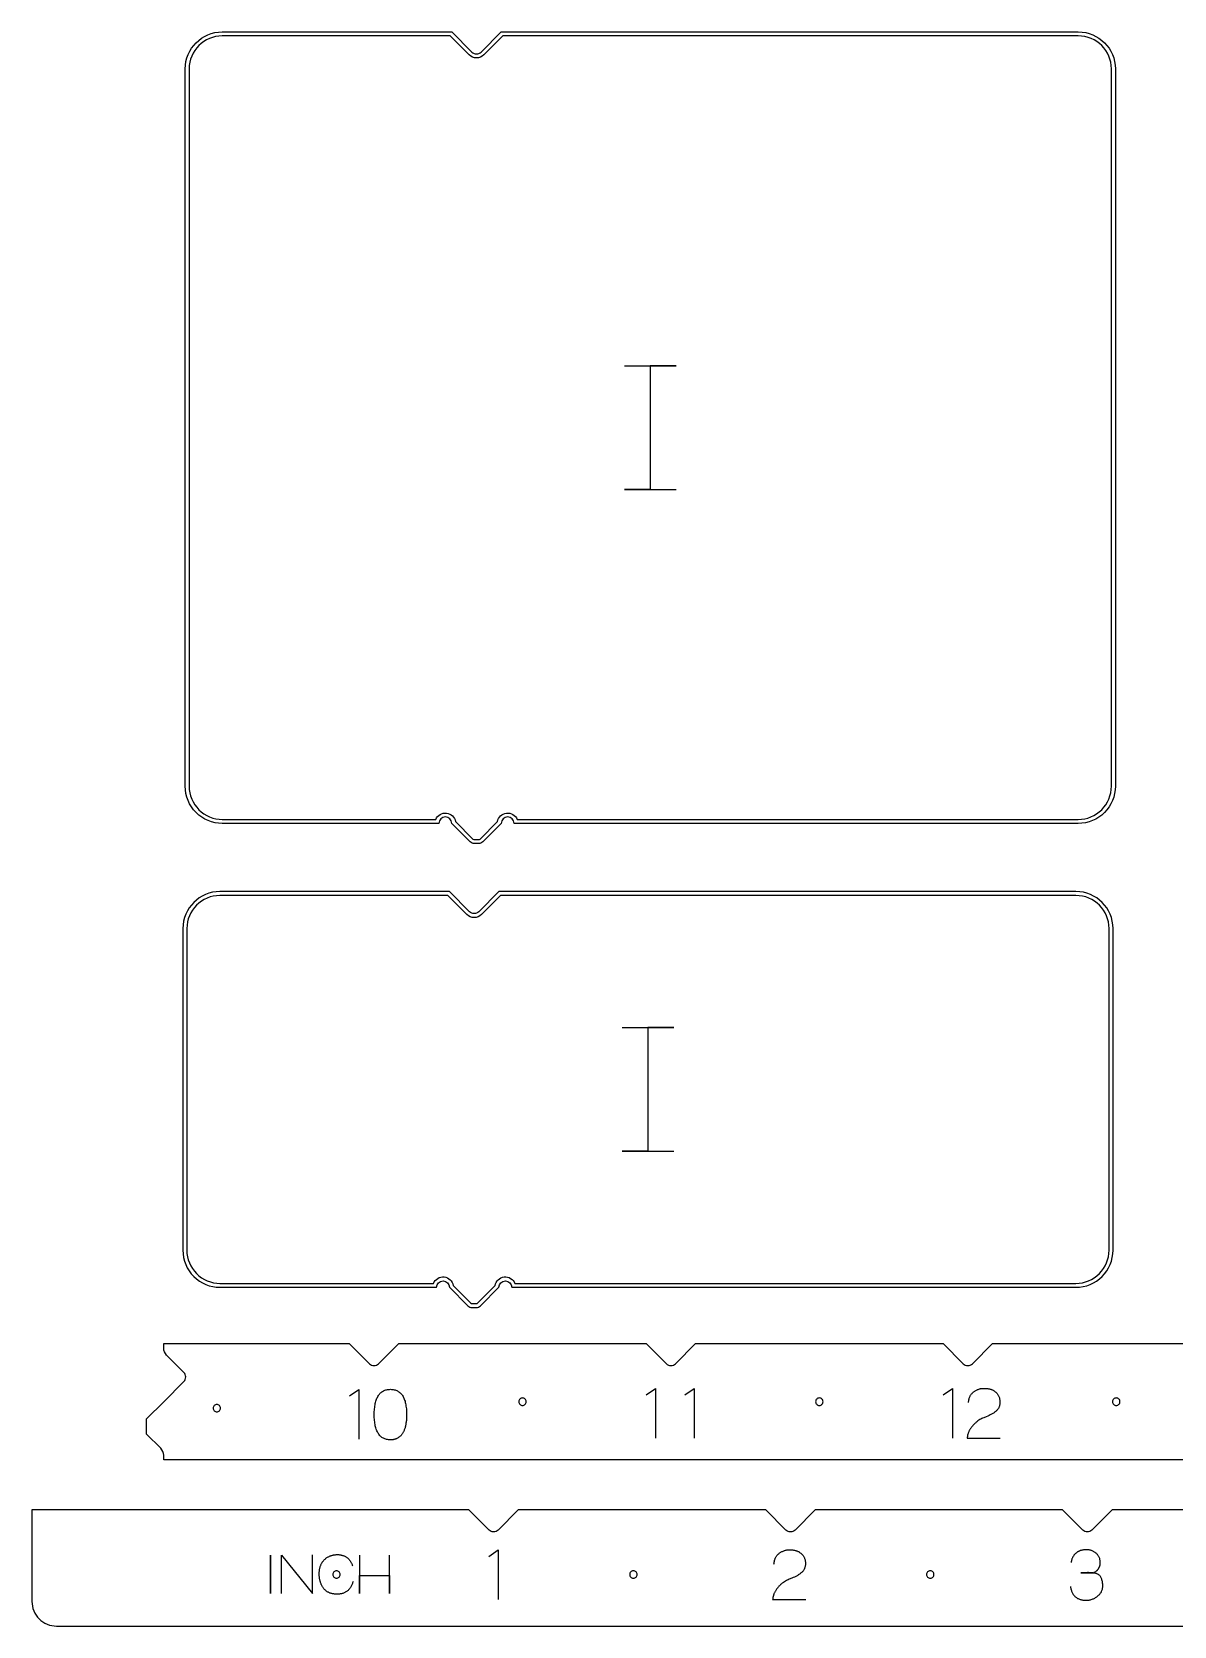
# Model space of a CAD drawing. Extents: x 0.3 to 59.7, y 0.9 to 33.1.
# Drawn here: x 0.29 to 23.37, y 0.89 to 33.11 of the extents above; entities that cross this region are included whole.
import ezdxf

# ---------------------------------------------------------------- set-up
doc = ezdxf.new("R2010")
doc.units = 0
for name, color, linetype in [('CUTOUT_THRU_CUT', 18, 'CONTINUOUS'), ('DIMPLES', 1, 'CONTINUOUS'), ('RABBET_GROOVE_CUT_ON_LINE_', 30, 'CONTINUOUS'), ('TEXT_CUT_WITH_60_DEG_VBIT_', 216, 'CONTINUOUS')]:
    doc.layers.add(name, color=color, linetype=linetype)

msp = doc.modelspace()

# ---------------------------------------------------------------- linework, layer by layer
at = {"layer": 'CUTOUT_THRU_CUT'}
for points in [[(22.182, 32.362), (22.182, 17.862, -0.414214), (21.432, 17.112), (10.032, 17.112, 1), (9.772, 17.112), (9.4, 16.741, -0.198917), (9.312, 16.704), (9.232, 16.704, -0.198914), (9.143, 16.741), (8.772, 17.112, 1), (8.512, 17.112), (4.135, 17.112, -0.414214), (3.385, 17.862), (3.385, 32.362, -0.414213), (4.135, 33.112), (8.772, 33.112), (9.18, 32.704, 0.41422), (9.364, 32.704), (9.772, 33.112), (21.432, 33.112, -0.414213)], [(22.135, 14.985, 0.414213), (21.385, 15.735), (9.725, 15.735), (9.317, 15.327, -0.41422), (9.133, 15.327), (8.725, 15.735), (4.088, 15.735, 0.414213), (3.338, 14.985), (3.338, 8.485, 0.414214), (4.088, 7.735), (8.465, 7.735, -1), (8.725, 7.735), (9.096, 7.364, 0.198914), (9.185, 7.327), (9.265, 7.327, 0.198917), (9.353, 7.364), (9.725, 7.735, -1), (9.985, 7.735), (21.385, 7.735, 0.414214), (22.135, 8.485)], [(6.442, 2.006, 0.414214), (6.367, 1.931, 0.414214), (6.442, 1.856, 0.414214), (6.517, 1.931, 0.414214)], [(12.442, 2.006, 0.414214), (12.367, 1.931, 0.414214), (12.442, 1.856, 0.414214), (12.517, 1.931, 0.414214)], [(18.442, 2.006, 0.414214), (18.367, 1.931, 0.414214), (18.442, 1.856, 0.414214), (18.517, 1.931, 0.414214)]]:
    msp.add_lwpolyline(points, format="xyb", close=True, dxfattribs=at)
for points in [[(12.263, 26.362), (13.304, 26.362), (12.783, 26.362), (12.783, 23.862), (12.263, 23.862), (13.304, 23.862)], [(12.216, 12.985), (13.257, 12.985), (12.736, 12.985), (12.736, 10.485), (12.216, 10.485), (13.257, 10.485)], [(5.331, 1.545), (5.331, 2.322), (5.959, 1.543), (5.959, 2.327)], [(6.778, 1.79), (6.774, 1.775), (6.769, 1.76), (6.764, 1.746), (6.759, 1.732), (6.753, 1.719), (6.747, 1.706), (6.741, 1.694), (6.734, 1.682), (6.727, 1.67), (6.719, 1.659), (6.711, 1.648), (6.703, 1.638), (6.694, 1.628), (6.685, 1.618), (6.675, 1.609), (6.665, 1.601), (6.655, 1.592), (6.644, 1.584), (6.633, 1.577), (6.621, 1.57), (6.609, 1.564), (6.597, 1.559), (6.585, 1.553), (6.572, 1.549), (6.559, 1.545), (6.545, 1.541), (6.531, 1.538), (6.517, 1.536), (6.503, 1.534), (6.488, 1.533), (6.473, 1.532), (6.458, 1.532), (6.443, 1.532), (6.428, 1.532), (6.414, 1.533), (6.4, 1.535), (6.387, 1.537), (6.373, 1.539), (6.36, 1.541), (6.348, 1.544), (6.335, 1.547), (6.323, 1.551), (6.311, 1.555), (6.3, 1.56), (6.289, 1.564), (6.278, 1.57), (6.267, 1.575), (6.257, 1.581), (6.247, 1.588), (6.238, 1.594), (6.228, 1.601), (6.219, 1.609), (6.211, 1.617), (6.202, 1.625), (6.194, 1.634), (6.186, 1.643), (6.179, 1.653), (6.171, 1.662), (6.165, 1.673), (6.158, 1.683), (6.152, 1.694), (6.146, 1.706), (6.14, 1.718), (6.135, 1.73), (6.13, 1.742), (6.125, 1.754), (6.121, 1.766), (6.117, 1.779), (6.113, 1.791), (6.11, 1.804), (6.107, 1.817), (6.104, 1.83), (6.102, 1.843), (6.1, 1.856), (6.098, 1.869), (6.096, 1.883), (6.095, 1.896), (6.095, 1.91), (6.094, 1.923), (6.094, 1.937), (6.094, 1.953), (6.095, 1.968), (6.095, 1.983), (6.097, 1.997), (6.098, 2.012), (6.1, 2.026), (6.102, 2.039), (6.105, 2.053), (6.108, 2.066), (6.111, 2.079), (6.115, 2.091), (6.119, 2.103), (6.123, 2.115), (6.128, 2.127), (6.133, 2.138), (6.138, 2.149), (6.144, 2.16), (6.15, 2.17), (6.156, 2.18), (6.163, 2.19), (6.17, 2.2), (6.178, 2.209), (6.186, 2.218), (6.194, 2.226), (6.202, 2.235), (6.211, 2.243), (6.22, 2.25), (6.23, 2.258), (6.24, 2.265), (6.25, 2.272), (6.26, 2.278), (6.271, 2.285), (6.282, 2.29), (6.293, 2.296), (6.304, 2.301), (6.315, 2.305), (6.326, 2.309), (6.338, 2.313), (6.349, 2.317), (6.361, 2.32), (6.373, 2.323), (6.385, 2.325), (6.397, 2.327), (6.409, 2.329), (6.421, 2.33), (6.434, 2.331), (6.446, 2.331), (6.459, 2.332), (6.473, 2.331), (6.487, 2.331), (6.501, 2.33), (6.514, 2.328), (6.527, 2.326), (6.54, 2.324), (6.553, 2.321), (6.565, 2.317), (6.577, 2.313), (6.589, 2.309), (6.6, 2.304), (6.611, 2.299), (6.622, 2.293), (6.633, 2.287), (6.643, 2.281), (6.653, 2.274), (6.663, 2.266), (6.673, 2.258), (6.682, 2.25), (6.69, 2.241), (6.698, 2.232), (6.706, 2.223), (6.714, 2.213), (6.721, 2.203), (6.728, 2.192), (6.734, 2.181), (6.74, 2.169), (6.746, 2.157), (6.751, 2.145), (6.756, 2.132), (6.761, 2.119), (6.765, 2.106)], [(6.905, 2.318), (6.905, 1.545), (6.905, 1.91), (7.512, 1.91), (7.512, 1.545), (7.512, 2.318)], [(9.523, 2.297), (9.711, 2.426), (9.711, 1.426)], [(15.28, 2.141), (15.284, 2.161), (15.287, 2.181), (15.291, 2.198), (15.296, 2.215), (15.3, 2.231), (15.305, 2.245), (15.31, 2.258), (15.315, 2.27), (15.32, 2.281), (15.326, 2.291), (15.332, 2.301), (15.339, 2.311), (15.346, 2.32), (15.354, 2.329), (15.362, 2.337), (15.37, 2.344), (15.379, 2.351), (15.389, 2.359), (15.399, 2.365), (15.409, 2.372), (15.42, 2.379), (15.431, 2.385), (15.443, 2.392), (15.455, 2.398), (15.468, 2.404), (15.48, 2.409), (15.493, 2.413), (15.505, 2.418), (15.517, 2.421), (15.529, 2.424), (15.541, 2.426), (15.552, 2.428), (15.564, 2.429), (15.576, 2.43), (15.588, 2.43), (15.6, 2.43), (15.612, 2.43), (15.625, 2.43), (15.637, 2.429), (15.65, 2.428), (15.662, 2.426), (15.675, 2.424), (15.687, 2.422), (15.699, 2.42), (15.711, 2.417), (15.722, 2.414), (15.734, 2.41), (15.745, 2.407), (15.757, 2.402), (15.768, 2.397), (15.779, 2.392), (15.79, 2.385), (15.801, 2.378), (15.812, 2.371), (15.823, 2.362), (15.834, 2.353), (15.844, 2.343), (15.854, 2.333), (15.863, 2.323), (15.871, 2.312), (15.879, 2.301), (15.886, 2.289), (15.892, 2.277), (15.898, 2.264), (15.903, 2.252), (15.907, 2.239), (15.911, 2.226), (15.913, 2.213), (15.916, 2.2), (15.917, 2.186), (15.918, 2.172), (15.919, 2.159), (15.918, 2.145), (15.918, 2.131), (15.917, 2.118), (15.915, 2.106), (15.913, 2.093), (15.91, 2.081), (15.907, 2.069), (15.903, 2.058), (15.899, 2.047), (15.894, 2.036), (15.887, 2.025), (15.881, 2.014), (15.873, 2.004), (15.864, 1.993), (15.854, 1.983), (15.844, 1.973), (15.833, 1.963), (15.822, 1.954), (15.81, 1.945), (15.799, 1.936), (15.787, 1.928), (15.775, 1.92), (15.763, 1.912), (15.75, 1.905), (15.725, 1.892), (15.698, 1.879), (15.671, 1.866), (15.643, 1.855), (15.591, 1.834), (15.57, 1.825), (15.551, 1.817), (15.533, 1.808), (15.514, 1.798), (15.494, 1.785), (15.473, 1.771), (15.462, 1.764), (15.451, 1.755), (15.44, 1.746), (15.429, 1.736), (15.418, 1.726), (15.407, 1.715), (15.395, 1.704), (15.384, 1.691), (15.373, 1.679), (15.362, 1.667), (15.353, 1.654), (15.343, 1.642), (15.334, 1.631), (15.326, 1.619), (15.318, 1.607), (15.311, 1.596), (15.305, 1.585), (15.298, 1.573), (15.293, 1.562), (15.288, 1.551), (15.283, 1.539), (15.279, 1.528), (15.275, 1.516), (15.272, 1.504), (15.266, 1.483), (15.262, 1.466), (15.26, 1.453), (15.259, 1.444), (15.259, 1.437), (15.258, 1.432), (15.257, 1.429), (15.256, 1.426), (15.926, 1.426)], [(21.275, 1.687), (21.277, 1.67), (21.281, 1.653), (21.284, 1.637), (21.288, 1.622), (21.293, 1.607), (21.298, 1.592), (21.304, 1.579), (21.31, 1.565), (21.316, 1.553), (21.323, 1.54), (21.331, 1.529), (21.338, 1.518), (21.347, 1.507), (21.355, 1.497), (21.365, 1.488), (21.374, 1.479), (21.385, 1.47), (21.395, 1.462), (21.406, 1.455), (21.418, 1.448), (21.43, 1.442), (21.443, 1.436), (21.456, 1.431), (21.469, 1.427), (21.483, 1.423), (21.497, 1.419), (21.512, 1.416), (21.527, 1.414), (21.543, 1.412), (21.559, 1.41), (21.576, 1.41), (21.593, 1.409), (21.608, 1.41), (21.623, 1.411), (21.638, 1.412), (21.653, 1.414), (21.668, 1.417), (21.682, 1.421), (21.696, 1.425), (21.71, 1.429), (21.724, 1.435), (21.738, 1.441), (21.752, 1.447), (21.765, 1.454), (21.779, 1.462), (21.792, 1.471), (21.805, 1.48), (21.818, 1.489), (21.831, 1.5), (21.843, 1.511), (21.855, 1.522), (21.865, 1.534), (21.875, 1.545), (21.884, 1.557), (21.892, 1.569), (21.899, 1.582), (21.905, 1.594), (21.911, 1.607), (21.916, 1.62), (21.92, 1.634), (21.923, 1.647), (21.925, 1.661), (21.926, 1.675), (21.927, 1.69), (21.927, 1.711), (21.926, 1.732), (21.925, 1.752), (21.923, 1.771), (21.92, 1.788), (21.916, 1.805), (21.912, 1.821), (21.907, 1.837), (21.902, 1.851), (21.896, 1.864), (21.889, 1.876), (21.882, 1.888), (21.874, 1.898), (21.865, 1.908), (21.856, 1.917), (21.846, 1.925), (21.838, 1.93), (21.829, 1.935), (21.819, 1.939), (21.809, 1.944), (21.798, 1.947), (21.786, 1.951), (21.773, 1.954), (21.759, 1.957), (21.744, 1.96), (21.729, 1.962), (21.713, 1.964), (21.696, 1.965), (21.678, 1.966), (21.66, 1.967), (21.64, 1.968), (21.62, 1.968), (21.553, 1.967), (21.481, 1.967), (21.74, 1.967), (21.756, 1.975), (21.772, 1.984), (21.786, 1.993), (21.8, 2.003), (21.806, 2.009), (21.812, 2.014), (21.818, 2.02), (21.823, 2.025), (21.828, 2.031), (21.833, 2.037), (21.838, 2.044), (21.842, 2.05), (21.847, 2.057), (21.851, 2.063), (21.854, 2.07), (21.857, 2.077), (21.861, 2.085), (21.863, 2.092), (21.866, 2.1), (21.868, 2.107), (21.872, 2.123), (21.875, 2.14), (21.876, 2.157), (21.877, 2.175), (21.876, 2.189), (21.875, 2.203), (21.874, 2.216), (21.871, 2.229), (21.868, 2.241), (21.865, 2.253), (21.86, 2.265), (21.855, 2.277), (21.85, 2.288), (21.843, 2.3), (21.836, 2.31), (21.829, 2.321), (21.82, 2.331), (21.811, 2.341), (21.802, 2.35), (21.791, 2.36), (21.781, 2.368), (21.771, 2.376), (21.76, 2.384), (21.749, 2.39), (21.738, 2.397), (21.726, 2.403), (21.715, 2.408), (21.703, 2.412), (21.69, 2.416), (21.678, 2.42), (21.665, 2.423), (21.652, 2.426), (21.639, 2.427), (21.626, 2.429), (21.612, 2.43), (21.598, 2.43), (21.585, 2.43), (21.573, 2.429), (21.561, 2.429), (21.549, 2.427), (21.538, 2.426), (21.527, 2.424), (21.516, 2.422), (21.505, 2.42), (21.494, 2.418), (21.484, 2.415), (21.474, 2.412), (21.464, 2.408), (21.455, 2.404), (21.445, 2.4), (21.436, 2.396), (21.427, 2.391), (21.419, 2.386), (21.41, 2.381), (21.402, 2.375), (21.394, 2.369), (21.387, 2.363), (21.379, 2.357), (21.372, 2.35), (21.365, 2.343), (21.358, 2.335), (21.352, 2.328), (21.346, 2.32), (21.34, 2.311), (21.334, 2.303), (21.328, 2.294), (21.323, 2.285), (21.318, 2.275), (21.314, 2.266), (21.31, 2.255), (21.305, 2.244), (21.301, 2.232), (21.298, 2.218), (21.294, 2.204), (21.29, 2.189), (21.287, 2.173)]]:
    msp.add_lwpolyline(points, dxfattribs=at)
for points in [[(56.95, 4.248), (2.95, 4.248), (2.95, 4.34, 0.198917), (2.891, 4.481), (2.604, 4.769), (2.604, 5.077), (2.95, 5.423), (3.358, 5.831, 0.41422), (3.358, 6.015), (3.009, 6.364, -0.198917), (2.95, 6.506), (2.95, 6.598), (6.7, 6.598), (7.108, 6.19, 0.41422), (7.292, 6.19), (7.7, 6.598), (12.7, 6.598), (13.108, 6.19, 0.41422), (13.292, 6.19), (13.7, 6.598), (18.7, 6.598), (19.108, 6.19, 0.41422), (19.292, 6.19), (19.7, 6.598), (24.7, 6.598)], [(27.117, 3.237), (22.117, 3.237), (21.709, 2.829, -0.41422), (21.525, 2.829), (21.117, 3.237), (16.117, 3.237), (15.709, 2.829, -0.41422), (15.525, 2.829), (15.117, 3.237), (10.117, 3.237), (9.709, 2.829, -0.41422), (9.525, 2.829), (9.117, 3.237), (0.287, 3.237), (0.287, 1.387, 0.414214), (0.787, 0.887), (59.367, 0.887)]]:
    msp.add_lwpolyline(points, format="xyb", dxfattribs=at)
msp.add_lwpolyline([(5.111, 2.318), (5.111, 1.545)], close=True, dxfattribs=at)
at = {"layer": 'DIMPLES'}
for points in [[(10.2, 5.498, 0.414214), (10.125, 5.423, 0.414214), (10.2, 5.348, 0.414214), (10.275, 5.423, 0.414214)], [(16.2, 5.498, 0.414214), (16.125, 5.423, 0.414214), (16.2, 5.348, 0.414214), (16.275, 5.423, 0.414214)], [(22.2, 5.498, 0.414214), (22.125, 5.423, 0.414214), (22.2, 5.348, 0.414214), (22.275, 5.423, 0.414214)], [(4.025, 5.367, 0.414214), (3.95, 5.292, 0.414214), (4.025, 5.217, 0.414214), (4.1, 5.292, 0.414214)], [(6.442, 2.006, 0.414214), (6.367, 1.931, 0.414214), (6.442, 1.856, 0.414214), (6.517, 1.931, 0.414214)], [(12.442, 2.006, 0.414214), (12.367, 1.931, 0.414214), (12.442, 1.856, 0.414214), (12.517, 1.931, 0.414214)], [(18.442, 2.006, 0.414214), (18.367, 1.931, 0.414214), (18.442, 1.856, 0.414214), (18.517, 1.931, 0.414214)]]:
    msp.add_lwpolyline(points, format="xyb", close=True, dxfattribs=at)
at = {"layer": 'RABBET_GROOVE_CUT_ON_LINE_'}
for points in [[(21.432, 17.192, 0.414214), (22.102, 17.862), (22.102, 32.362, 0.414213), (21.432, 33.032), (9.805, 33.032), (9.42, 32.647, -0.41422), (9.123, 32.647), (8.739, 33.032), (4.135, 33.032, 0.414213), (3.465, 32.362), (3.465, 17.862, 0.414214), (4.135, 17.192), (8.448, 17.192, -0.751208), (8.849, 17.148), (9.2, 16.797, 0.198914), (9.232, 16.784), (9.312, 16.784, 0.198917), (9.344, 16.797), (9.695, 17.148, -0.751187), (10.096, 17.192)], [(3.418, 14.985), (3.418, 8.485, 0.414214), (4.088, 7.815), (8.401, 7.815, -0.751208), (8.802, 7.771), (9.153, 7.42, 0.198914), (9.185, 7.407), (9.265, 7.407, 0.198917), (9.297, 7.42), (9.648, 7.771, -0.751187), (10.049, 7.815), (21.385, 7.815, 0.414214), (22.055, 8.485), (22.055, 14.985, 0.414213), (21.385, 15.655), (9.758, 15.655), (9.373, 15.27, -0.41422), (9.076, 15.27), (8.692, 15.655), (4.088, 15.655, 0.414213)]]:
    msp.add_lwpolyline(points, format="xyb", close=True, dxfattribs=at)
at = {"layer": 'TEXT_CUT_WITH_60_DEG_VBIT_'}
for points in [[(6.702, 5.539), (6.891, 5.668), (6.891, 4.668)], [(12.702, 5.559), (12.891, 5.689), (12.891, 4.689)], [(13.48, 5.559), (13.668, 5.689), (13.668, 4.689)], [(18.702, 5.559), (18.891, 5.689), (18.891, 4.689)], [(19.211, 5.404), (19.214, 5.424), (19.218, 5.443), (19.222, 5.461), (19.226, 5.478), (19.231, 5.494), (19.235, 5.508), (19.24, 5.521), (19.245, 5.533), (19.251, 5.544), (19.257, 5.554), (19.263, 5.564), (19.27, 5.574), (19.277, 5.583), (19.285, 5.591), (19.293, 5.6), (19.301, 5.607), (19.31, 5.614), (19.319, 5.621), (19.329, 5.628), (19.34, 5.635), (19.351, 5.642), (19.362, 5.648), (19.374, 5.655), (19.386, 5.661), (19.399, 5.667), (19.411, 5.672), (19.423, 5.676), (19.436, 5.68), (19.448, 5.684), (19.46, 5.687), (19.471, 5.689), (19.483, 5.691), (19.495, 5.692), (19.507, 5.693), (19.519, 5.693), (19.531, 5.693), (19.543, 5.693), (19.555, 5.693), (19.568, 5.692), (19.58, 5.691), (19.593, 5.689), (19.605, 5.687), (19.617, 5.685), (19.629, 5.683), (19.641, 5.68), (19.653, 5.677), (19.665, 5.673), (19.676, 5.67), (19.687, 5.665), (19.699, 5.66), (19.71, 5.655), (19.721, 5.648), (19.732, 5.641), (19.743, 5.634), (19.754, 5.625), (19.764, 5.616), (19.775, 5.606), (19.785, 5.596), (19.794, 5.586), (19.802, 5.575), (19.81, 5.563), (19.817, 5.552), (19.823, 5.54), (19.829, 5.527), (19.833, 5.515), (19.838, 5.502), (19.841, 5.489), (19.844, 5.476), (19.847, 5.463), (19.848, 5.449), (19.849, 5.435), (19.849, 5.422), (19.849, 5.408), (19.849, 5.394), (19.847, 5.381), (19.846, 5.369), (19.843, 5.356), (19.841, 5.344), (19.838, 5.332), (19.834, 5.321), (19.83, 5.31), (19.824, 5.299), (19.818, 5.288), (19.811, 5.277), (19.803, 5.267), (19.795, 5.256), (19.785, 5.246), (19.775, 5.236), (19.764, 5.226), (19.753, 5.217), (19.741, 5.208), (19.73, 5.199), (19.718, 5.191), (19.706, 5.183), (19.694, 5.175), (19.681, 5.168), (19.655, 5.155), (19.629, 5.142), (19.602, 5.129), (19.574, 5.118), (19.522, 5.097), (19.5, 5.088), (19.482, 5.08), (19.464, 5.071), (19.445, 5.061), (19.425, 5.048), (19.404, 5.034), (19.393, 5.027), (19.382, 5.018), (19.371, 5.009), (19.36, 4.999), (19.349, 4.989), (19.337, 4.978), (19.326, 4.967), (19.315, 4.954), (19.304, 4.942), (19.293, 4.929), (19.283, 4.917), (19.274, 4.905), (19.265, 4.894), (19.257, 4.882), (19.249, 4.87), (19.242, 4.859), (19.235, 4.848), (19.229, 4.836), (19.224, 4.825), (19.218, 4.814), (19.214, 4.802), (19.209, 4.79), (19.206, 4.779), (19.202, 4.767), (19.197, 4.746), (19.193, 4.729), (19.191, 4.716), (19.19, 4.707), (19.19, 4.7), (19.189, 4.695), (19.188, 4.692), (19.186, 4.689), (19.856, 4.689)], [(5.331, 1.545), (5.331, 2.322), (5.959, 1.543), (5.959, 2.327)], [(6.778, 1.79), (6.774, 1.775), (6.769, 1.76), (6.764, 1.746), (6.759, 1.732), (6.753, 1.719), (6.747, 1.706), (6.741, 1.694), (6.734, 1.682), (6.727, 1.67), (6.719, 1.659), (6.711, 1.648), (6.703, 1.638), (6.694, 1.628), (6.685, 1.618), (6.675, 1.609), (6.665, 1.601), (6.655, 1.592), (6.644, 1.584), (6.633, 1.577), (6.621, 1.57), (6.609, 1.564), (6.597, 1.559), (6.585, 1.553), (6.572, 1.549), (6.559, 1.545), (6.545, 1.541), (6.531, 1.538), (6.517, 1.536), (6.503, 1.534), (6.488, 1.533), (6.473, 1.532), (6.458, 1.532), (6.443, 1.532), (6.428, 1.532), (6.414, 1.533), (6.4, 1.535), (6.387, 1.537), (6.373, 1.539), (6.36, 1.541), (6.348, 1.544), (6.335, 1.547), (6.323, 1.551), (6.311, 1.555), (6.3, 1.56), (6.289, 1.564), (6.278, 1.57), (6.267, 1.575), (6.257, 1.581), (6.247, 1.588), (6.238, 1.594), (6.228, 1.601), (6.219, 1.609), (6.211, 1.617), (6.202, 1.625), (6.194, 1.634), (6.186, 1.643), (6.179, 1.653), (6.171, 1.662), (6.165, 1.673), (6.158, 1.683), (6.152, 1.694), (6.146, 1.706), (6.14, 1.718), (6.135, 1.73), (6.13, 1.742), (6.125, 1.754), (6.121, 1.766), (6.117, 1.779), (6.113, 1.791), (6.11, 1.804), (6.107, 1.817), (6.104, 1.83), (6.102, 1.843), (6.1, 1.856), (6.098, 1.869), (6.096, 1.883), (6.095, 1.896), (6.095, 1.91), (6.094, 1.923), (6.094, 1.937), (6.094, 1.953), (6.095, 1.968), (6.095, 1.983), (6.097, 1.997), (6.098, 2.012), (6.1, 2.026), (6.102, 2.039), (6.105, 2.053), (6.108, 2.066), (6.111, 2.079), (6.115, 2.091), (6.119, 2.103), (6.123, 2.115), (6.128, 2.127), (6.133, 2.138), (6.138, 2.149), (6.144, 2.16), (6.15, 2.17), (6.156, 2.18), (6.163, 2.19), (6.17, 2.2), (6.178, 2.209), (6.186, 2.218), (6.194, 2.226), (6.202, 2.235), (6.211, 2.243), (6.22, 2.25), (6.23, 2.258), (6.24, 2.265), (6.25, 2.272), (6.26, 2.278), (6.271, 2.285), (6.282, 2.29), (6.293, 2.296), (6.304, 2.301), (6.315, 2.305), (6.326, 2.309), (6.338, 2.313), (6.349, 2.317), (6.361, 2.32), (6.373, 2.323), (6.385, 2.325), (6.397, 2.327), (6.409, 2.329), (6.421, 2.33), (6.434, 2.331), (6.446, 2.331), (6.459, 2.332), (6.473, 2.331), (6.487, 2.331), (6.501, 2.33), (6.514, 2.328), (6.527, 2.326), (6.54, 2.324), (6.553, 2.321), (6.565, 2.317), (6.577, 2.313), (6.589, 2.309), (6.6, 2.304), (6.611, 2.299), (6.622, 2.293), (6.633, 2.287), (6.643, 2.281), (6.653, 2.274), (6.663, 2.266), (6.673, 2.258), (6.682, 2.25), (6.69, 2.241), (6.698, 2.232), (6.706, 2.223), (6.714, 2.213), (6.721, 2.203), (6.728, 2.192), (6.734, 2.181), (6.74, 2.169), (6.746, 2.157), (6.751, 2.145), (6.756, 2.132), (6.761, 2.119), (6.765, 2.106)], [(6.905, 2.318), (6.905, 1.545), (6.905, 1.91), (7.512, 1.91), (7.512, 1.545), (7.512, 2.318)], [(9.523, 2.297), (9.711, 2.426), (9.711, 1.426)], [(15.28, 2.141), (15.284, 2.161), (15.287, 2.181), (15.291, 2.198), (15.296, 2.215), (15.3, 2.231), (15.305, 2.245), (15.31, 2.258), (15.315, 2.27), (15.32, 2.281), (15.326, 2.291), (15.332, 2.301), (15.339, 2.311), (15.346, 2.32), (15.354, 2.329), (15.362, 2.337), (15.37, 2.344), (15.379, 2.351), (15.389, 2.359), (15.399, 2.365), (15.409, 2.372), (15.42, 2.379), (15.431, 2.385), (15.443, 2.392), (15.455, 2.398), (15.468, 2.404), (15.48, 2.409), (15.493, 2.413), (15.505, 2.418), (15.517, 2.421), (15.529, 2.424), (15.541, 2.426), (15.552, 2.428), (15.564, 2.429), (15.576, 2.43), (15.588, 2.43), (15.6, 2.43), (15.612, 2.43), (15.625, 2.43), (15.637, 2.429), (15.65, 2.428), (15.662, 2.426), (15.675, 2.424), (15.687, 2.422), (15.699, 2.42), (15.711, 2.417), (15.722, 2.414), (15.734, 2.41), (15.745, 2.407), (15.757, 2.402), (15.768, 2.397), (15.779, 2.392), (15.79, 2.385), (15.801, 2.378), (15.812, 2.371), (15.823, 2.362), (15.834, 2.353), (15.844, 2.343), (15.854, 2.333), (15.863, 2.323), (15.871, 2.312), (15.879, 2.301), (15.886, 2.289), (15.892, 2.277), (15.898, 2.264), (15.903, 2.252), (15.907, 2.239), (15.911, 2.226), (15.913, 2.213), (15.916, 2.2), (15.917, 2.186), (15.918, 2.172), (15.919, 2.159), (15.918, 2.145), (15.918, 2.131), (15.917, 2.118), (15.915, 2.106), (15.913, 2.093), (15.91, 2.081), (15.907, 2.069), (15.903, 2.058), (15.899, 2.047), (15.894, 2.036), (15.887, 2.025), (15.881, 2.014), (15.873, 2.004), (15.864, 1.993), (15.854, 1.983), (15.844, 1.973), (15.833, 1.963), (15.822, 1.954), (15.81, 1.945), (15.799, 1.936), (15.787, 1.928), (15.775, 1.92), (15.763, 1.912), (15.75, 1.905), (15.725, 1.892), (15.698, 1.879), (15.671, 1.866), (15.643, 1.855), (15.591, 1.834), (15.57, 1.825), (15.551, 1.817), (15.533, 1.808), (15.514, 1.798), (15.494, 1.785), (15.473, 1.771), (15.462, 1.764), (15.451, 1.755), (15.44, 1.746), (15.429, 1.736), (15.418, 1.726), (15.407, 1.715), (15.395, 1.704), (15.384, 1.691), (15.373, 1.679), (15.362, 1.667), (15.353, 1.654), (15.343, 1.642), (15.334, 1.631), (15.326, 1.619), (15.318, 1.607), (15.311, 1.596), (15.305, 1.585), (15.298, 1.573), (15.293, 1.562), (15.288, 1.551), (15.283, 1.539), (15.279, 1.528), (15.275, 1.516), (15.272, 1.504), (15.266, 1.483), (15.262, 1.466), (15.26, 1.453), (15.259, 1.444), (15.259, 1.437), (15.258, 1.432), (15.257, 1.429), (15.256, 1.426), (15.926, 1.426)], [(21.275, 1.687), (21.277, 1.67), (21.281, 1.653), (21.284, 1.637), (21.288, 1.622), (21.293, 1.607), (21.298, 1.592), (21.304, 1.579), (21.31, 1.565), (21.316, 1.553), (21.323, 1.54), (21.331, 1.529), (21.338, 1.518), (21.347, 1.507), (21.355, 1.497), (21.365, 1.488), (21.374, 1.479), (21.385, 1.47), (21.395, 1.462), (21.406, 1.455), (21.418, 1.448), (21.43, 1.442), (21.443, 1.436), (21.456, 1.431), (21.469, 1.427), (21.483, 1.423), (21.497, 1.419), (21.512, 1.416), (21.527, 1.414), (21.543, 1.412), (21.559, 1.41), (21.576, 1.41), (21.593, 1.409), (21.608, 1.41), (21.623, 1.411), (21.638, 1.412), (21.653, 1.414), (21.668, 1.417), (21.682, 1.421), (21.696, 1.425), (21.71, 1.429), (21.724, 1.435), (21.738, 1.441), (21.752, 1.447), (21.765, 1.454), (21.779, 1.462), (21.792, 1.471), (21.805, 1.48), (21.818, 1.489), (21.831, 1.5), (21.843, 1.511), (21.855, 1.522), (21.865, 1.534), (21.875, 1.545), (21.884, 1.557), (21.892, 1.569), (21.899, 1.582), (21.905, 1.594), (21.911, 1.607), (21.916, 1.62), (21.92, 1.634), (21.923, 1.647), (21.925, 1.661), (21.926, 1.675), (21.927, 1.69), (21.927, 1.711), (21.926, 1.732), (21.925, 1.752), (21.923, 1.771), (21.92, 1.788), (21.916, 1.805), (21.912, 1.821), (21.907, 1.837), (21.902, 1.851), (21.896, 1.864), (21.889, 1.876), (21.882, 1.888), (21.874, 1.898), (21.865, 1.908), (21.856, 1.917), (21.846, 1.925), (21.838, 1.93), (21.829, 1.935), (21.819, 1.939), (21.809, 1.944), (21.798, 1.947), (21.786, 1.951), (21.773, 1.954), (21.759, 1.957), (21.744, 1.96), (21.729, 1.962), (21.713, 1.964), (21.696, 1.965), (21.678, 1.966), (21.66, 1.967), (21.64, 1.968), (21.62, 1.968), (21.553, 1.967), (21.481, 1.967), (21.74, 1.967), (21.756, 1.975), (21.772, 1.984), (21.786, 1.993), (21.8, 2.003), (21.806, 2.009), (21.812, 2.014), (21.818, 2.02), (21.823, 2.025), (21.828, 2.031), (21.833, 2.037), (21.838, 2.044), (21.842, 2.05), (21.847, 2.057), (21.851, 2.063), (21.854, 2.07), (21.857, 2.077), (21.861, 2.085), (21.863, 2.092), (21.866, 2.1), (21.868, 2.107), (21.872, 2.123), (21.875, 2.14), (21.876, 2.157), (21.877, 2.175), (21.876, 2.189), (21.875, 2.203), (21.874, 2.216), (21.871, 2.229), (21.868, 2.241), (21.865, 2.253), (21.86, 2.265), (21.855, 2.277), (21.85, 2.288), (21.843, 2.3), (21.836, 2.31), (21.829, 2.321), (21.82, 2.331), (21.811, 2.341), (21.802, 2.35), (21.791, 2.36), (21.781, 2.368), (21.771, 2.376), (21.76, 2.384), (21.749, 2.39), (21.738, 2.397), (21.726, 2.403), (21.715, 2.408), (21.703, 2.412), (21.69, 2.416), (21.678, 2.42), (21.665, 2.423), (21.652, 2.426), (21.639, 2.427), (21.626, 2.429), (21.612, 2.43), (21.598, 2.43), (21.585, 2.43), (21.573, 2.429), (21.561, 2.429), (21.549, 2.427), (21.538, 2.426), (21.527, 2.424), (21.516, 2.422), (21.505, 2.42), (21.494, 2.418), (21.484, 2.415), (21.474, 2.412), (21.464, 2.408), (21.455, 2.404), (21.445, 2.4), (21.436, 2.396), (21.427, 2.391), (21.419, 2.386), (21.41, 2.381), (21.402, 2.375), (21.394, 2.369), (21.387, 2.363), (21.379, 2.357), (21.372, 2.35), (21.365, 2.343), (21.358, 2.335), (21.352, 2.328), (21.346, 2.32), (21.34, 2.311), (21.334, 2.303), (21.328, 2.294), (21.323, 2.285), (21.318, 2.275), (21.314, 2.266), (21.31, 2.255), (21.305, 2.244), (21.301, 2.232), (21.298, 2.218), (21.294, 2.204), (21.29, 2.189), (21.287, 2.173)]]:
    msp.add_lwpolyline(points, dxfattribs=at)
for points in [[(7.206, 5.161), (7.207, 5.193), (7.207, 5.223), (7.209, 5.253), (7.211, 5.281), (7.214, 5.309), (7.218, 5.335), (7.222, 5.361), (7.227, 5.385), (7.232, 5.409), (7.238, 5.431), (7.245, 5.453), (7.252, 5.473), (7.26, 5.493), (7.269, 5.511), (7.278, 5.529), (7.288, 5.545), (7.298, 5.56), (7.309, 5.575), (7.321, 5.588), (7.334, 5.601), (7.347, 5.612), (7.36, 5.623), (7.375, 5.632), (7.39, 5.641), (7.405, 5.648), (7.422, 5.655), (7.438, 5.66), (7.456, 5.665), (7.474, 5.668), (7.493, 5.671), (7.512, 5.672), (7.532, 5.673), (7.552, 5.672), (7.572, 5.671), (7.591, 5.668), (7.609, 5.665), (7.626, 5.66), (7.643, 5.655), (7.66, 5.648), (7.675, 5.641), (7.69, 5.632), (7.704, 5.623), (7.718, 5.612), (7.731, 5.601), (7.744, 5.588), (7.755, 5.575), (7.767, 5.56), (7.777, 5.545), (7.787, 5.529), (7.796, 5.511), (7.805, 5.493), (7.813, 5.473), (7.82, 5.453), (7.827, 5.431), (7.833, 5.409), (7.838, 5.385), (7.843, 5.361), (7.847, 5.335), (7.851, 5.309), (7.854, 5.281), (7.856, 5.253), (7.857, 5.223), (7.858, 5.193), (7.859, 5.161), (7.858, 5.121), (7.857, 5.101), (7.856, 5.082), (7.855, 5.063), (7.854, 5.044), (7.852, 5.026), (7.85, 5.008), (7.847, 4.991), (7.844, 4.974), (7.842, 4.958), (7.838, 4.942), (7.835, 4.926), (7.831, 4.911), (7.827, 4.896), (7.822, 4.882), (7.818, 4.868), (7.813, 4.855), (7.808, 4.842), (7.802, 4.829), (7.796, 4.817), (7.79, 4.805), (7.784, 4.794), (7.777, 4.783), (7.77, 4.772), (7.763, 4.762), (7.756, 4.752), (7.748, 4.743), (7.74, 4.734), (7.731, 4.726), (7.723, 4.718), (7.714, 4.71), (7.705, 4.703), (7.695, 4.696), (7.686, 4.69), (7.676, 4.685), (7.665, 4.679), (7.655, 4.674), (7.644, 4.67), (7.633, 4.666), (7.621, 4.663), (7.609, 4.66), (7.597, 4.657), (7.585, 4.655), (7.572, 4.654), (7.559, 4.652), (7.546, 4.652), (7.532, 4.652), (7.512, 4.652), (7.493, 4.654), (7.474, 4.656), (7.456, 4.659), (7.438, 4.664), (7.422, 4.669), (7.405, 4.676), (7.39, 4.683), (7.375, 4.692), (7.36, 4.701), (7.347, 4.712), (7.334, 4.723), (7.321, 4.736), (7.309, 4.749), (7.298, 4.764), (7.288, 4.779), (7.278, 4.795), (7.269, 4.813), (7.26, 4.831), (7.252, 4.851), (7.245, 4.871), (7.238, 4.893), (7.232, 4.915), (7.227, 4.938), (7.222, 4.963), (7.218, 4.988), (7.214, 5.015), (7.211, 5.042), (7.209, 5.07), (7.207, 5.1), (7.207, 5.13)], [(5.111, 2.318), (5.111, 1.545)]]:
    msp.add_lwpolyline(points, close=True, dxfattribs=at)

doc.saveas('drawing.dxf')
